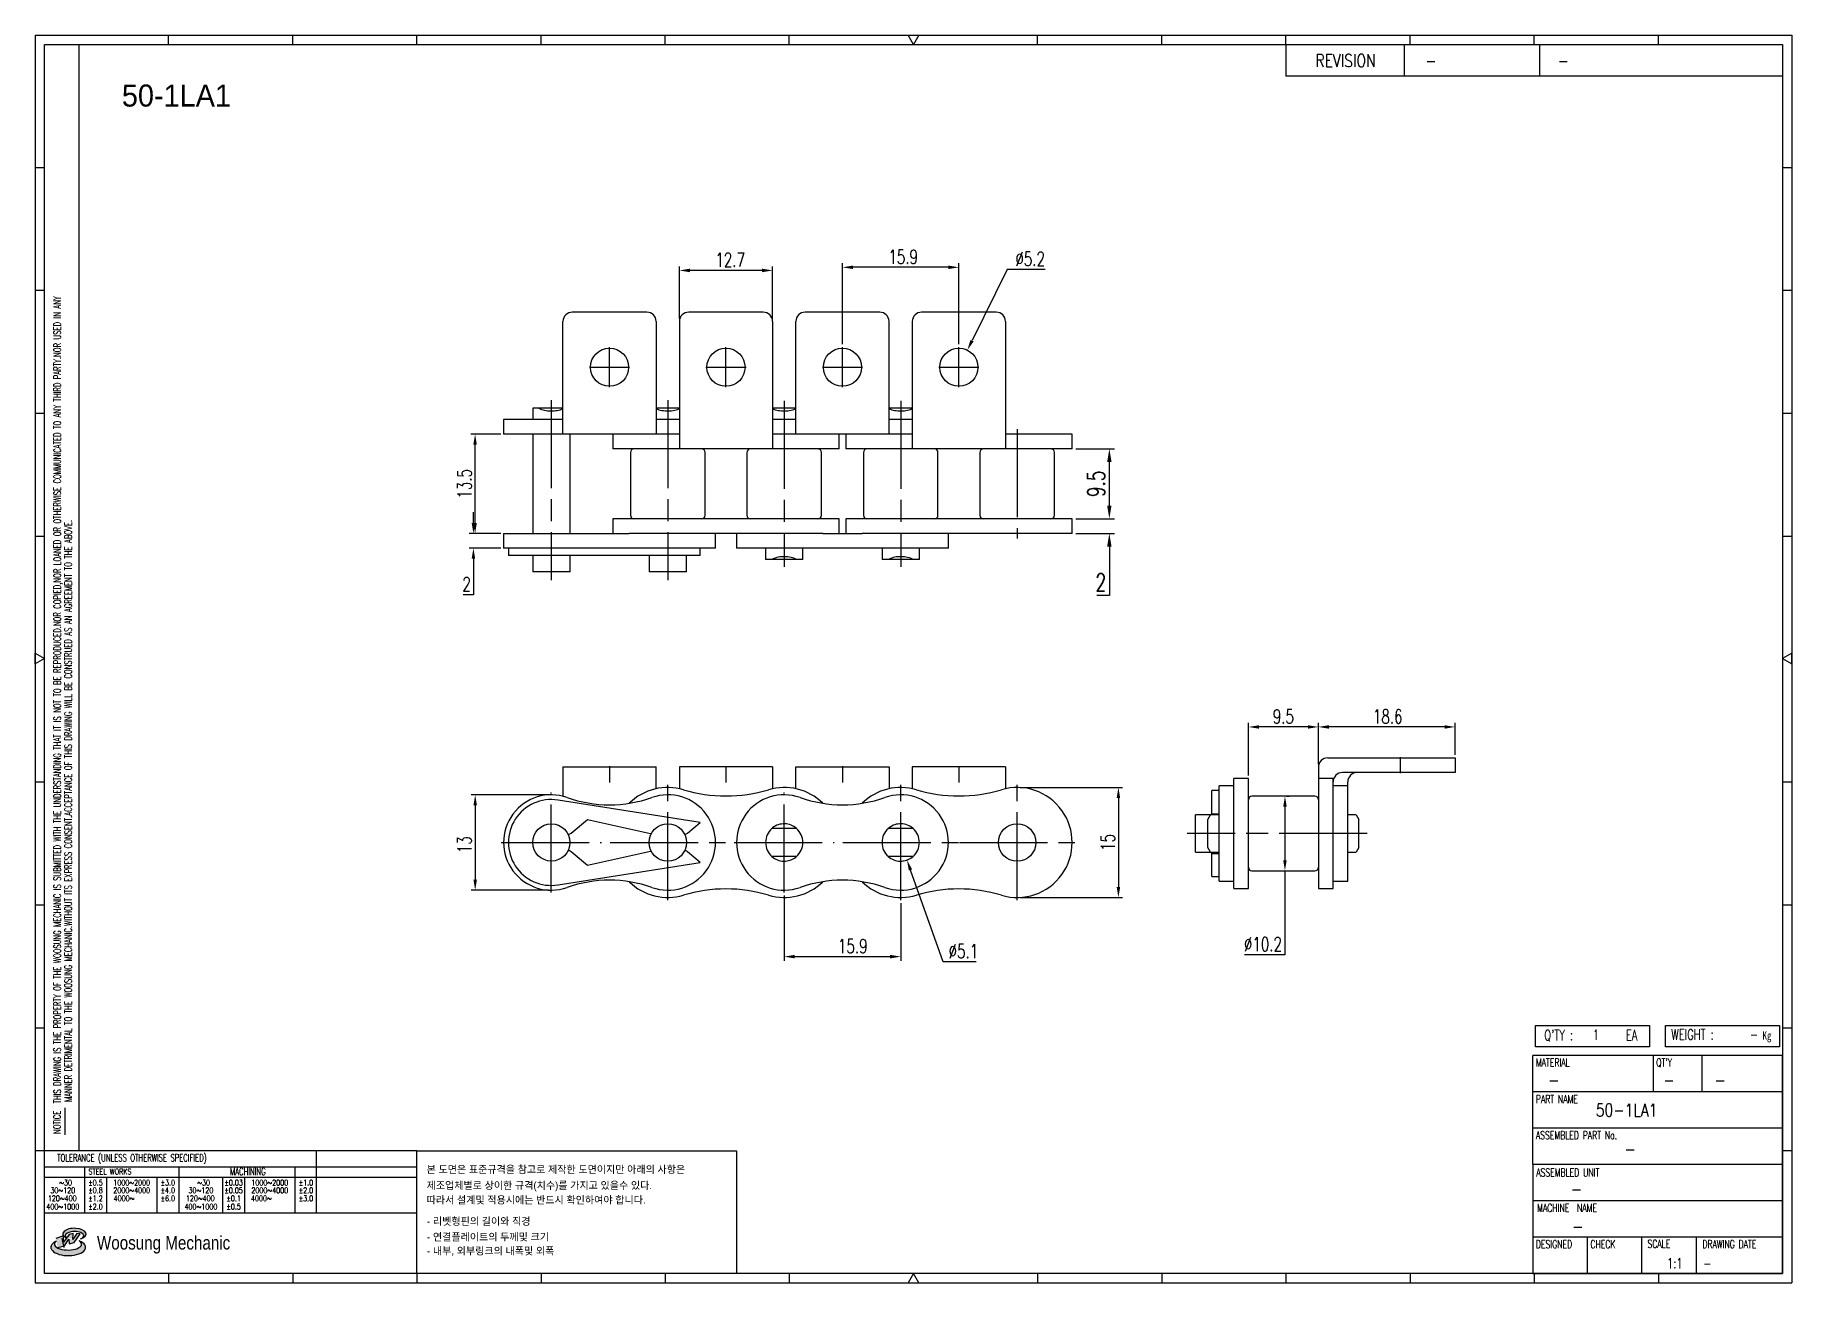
# Model space of a CAD drawing. Header units: millimetres. Extents: x 560 to 800, y 59 to 229.
import ezdxf
from ezdxf.enums import TextEntityAlignment as Align

# ---------------------------------------------------------------- set-up
doc = ezdxf.new("R2010")
doc.units = ezdxf.units.MM
doc.linetypes.add('AM_ISO08W050', pattern=[18, 12, -1.5, 3, -1.5])
doc.layers.get('Defpoints').update_dxf_attribs({"color": 80})
doc.layers.add('CL1', color=140, linetype='AM_ISO08W050', lineweight=25)
for name, color, linetype in [('S-DIM', 7, 'Continuous'), ('TITLE', 7, 'Continuous'), ('도면레이아웃', 7, 'Continuous')]:
    doc.layers.add(name, color=color, linetype=linetype)
doc.styles.add('HAN', font='ROMANS.shx', dxfattribs={"width": 0.7, "bigfont": 'whgtxt.shx'})
doc.styles.add('HKD_ST2', font='romans.shx', dxfattribs={"width": 0.7, "height": 4, "bigfont": '@extfont2.shx'})
doc.styles.add('HSG', font='SIMPLEX.shx', dxfattribs={"width": 0.7, "bigfont": 'HSG.shx'})
doc.styles.add('MtXpl_', font='Gulim.ttf')
doc.styles.add('SLDTEXTSTYLE4', font='arial.ttf', dxfattribs={"width": 0.8})
doc.dimstyles.new('AP0.8', dxfattribs={"dimscale": 0.8, "dimtxt": 2.4, "dimasz": 1.8, "dimexe": 0.7, "dimexo": 0.5, "dimgap": 0.6, "dimtad": 1, "dimtoh": 1, "dimdec": 1, "dimrnd": 0.01, "dimzin": 9, "dimdsep": 46, "dimtxsty": 'HSG', "dimcen": 0, "dimclrd": 251, "dimclre": 251, "dimclrt": 60, "dimazin": 2, "dimtp": 1, "dimtm": 1, "dimtfac": 0.5, "dimtdec": 1, "dimtofl": 0, "dimtmove": 0, "dimatfit": 3, "dimfxl": 0, "dimtvp": 1, "dimtolj": 2, "dimlwd": -1, "dimlwe": -1, "dimarcsym": 0})
doc.dimstyles.new('AP1', dxfattribs={"dimtxt": 2.4, "dimasz": 1.8, "dimexe": 0.7, "dimexo": 0.5, "dimgap": 0.6, "dimtad": 1, "dimtoh": 1, "dimdec": 1, "dimrnd": 0.01, "dimzin": 9, "dimdsep": 46, "dimtxsty": 'HSG', "dimcen": 0, "dimclrd": 251, "dimclre": 251, "dimclrt": 60, "dimazin": 2, "dimtp": 1, "dimtm": 1, "dimtfac": 0.5, "dimtdec": 1, "dimtofl": 0, "dimtmove": 0, "dimatfit": 3, "dimfxl": 0, "dimtvp": 1, "dimtolj": 2, "dimlwd": -1, "dimlwe": -1, "dimarcsym": 0})

# ---------------------------------------------------------------- blocks, each defined once
blk = doc.blocks.new('MAST')
at = {"layer": '도면레이아웃'}
h = blk.add_hatch(color=10, dxfattribs=at)
h.paths.add_polyline_path([(1.544, 35.177), (1.554, 34.966), (1.779, 35.034), (2.054, 35.422), (1.908, 35.446), (1.728, 35.167), (1.741, 35.439), (1.547, 35.405), (1.292, 35.041), (1.295, 35.33), (0.943, 35.208), (1.03, 34.8), (1.336, 34.885)])
edge = h.paths.add_edge_path()
edge.add_ellipse((1.795, 35.421), major_axis=(-0.53, 0), ratio=0.487785, start_angle=122.36065, end_angle=403.39574)
edge.add_line((1.411, 35.244), (1.419, 35.261))
edge.add_ellipse((1.798, 35.344), major_axis=(-0.423, 0), ratio=0.444396, start_angle=131.58977, end_angle=386.19408, ccw=False)
edge = h.paths.add_edge_path()
edge.add_ellipse((1.512, 34.815), major_axis=(-0.793, 0), ratio=0.480113, start_angle=314.67633, end_angle=590.85213)
edge.add_ellipse((1.501, 34.958), major_axis=(-0.62, 0), ratio=0.43311, start_angle=331.7024, end_angle=574.42495, ccw=False)
at = {"color": 140}
for p, q in [((0, 90.118), (80.15, 90.118)), ((0, 90.118), (0, 33.191)), ((80.15, 90.118), (80.15, 33.191)), ((57.068, 89.693), (57.068, 88.246)), ((62.47, 89.693), (62.47, 88.246)), ((68.635, 89.693), (68.635, 88.246)), ((79.725, 88.246), (57.068, 88.246)), ((68.449, 43.961), (68.449, 44.936)), ((68.449, 44.936), (73.654, 44.936)), ((73.654, 44.936), (73.654, 43.961)), ((74.39, 43.961), (74.39, 44.936)), ((74.39, 44.936), (79.595, 44.936)), ((79.595, 44.936), (79.595, 43.961)), ((68.336, 38.59), (68.336, 43.563)), ((79.725, 43.563), (68.336, 43.563)), ((73.654, 43.961), (68.449, 43.961)), ((73.827, 43.563), (73.827, 41.905)), ((79.595, 43.961), (74.39, 43.961)), ((76.037, 43.563), (76.037, 41.905)), ((79.725, 38.59), (79.725, 43.563)), ((79.725, 41.905), (68.336, 41.905)), ((79.725, 40.248), (68.336, 40.248)), ((68.336, 38.59), (68.336, 33.616)), ((79.725, 38.59), (68.336, 38.59)), ((79.725, 33.616), (79.725, 38.59)), ((79.725, 36.932), (68.336, 36.932)), ((79.725, 35.274), (68.336, 35.274)), ((70.822, 33.616), (70.822, 35.274)), ((73.309, 33.616), (73.309, 35.274)), ((75.796, 33.616), (75.796, 35.274)), ((0, 33.191), (80.15, 33.191)), ((68.336, 33.616), (79.725, 33.616))]:
    blk.add_line(p, q, dxfattribs=at)
for p, q in [((6.089, 89.693), (6.089, 90.118)), ((11.753, 89.693), (11.753, 90.118)), ((17.418, 89.693), (17.418, 90.118)), ((23.082, 89.693), (23.082, 90.118)), ((28.746, 89.693), (28.746, 90.118)), ((34.411, 89.693), (34.411, 90.118)), ((45.739, 89.693), (45.739, 90.118)), ((51.404, 89.693), (51.404, 90.118)), ((57.068, 89.693), (57.068, 90.118)), ((62.732, 89.693), (62.732, 90.118)), ((68.397, 89.693), (68.397, 90.118)), ((74.061, 89.693), (74.061, 90.118)), ((0, 84.085), (0.425, 84.085)), ((79.725, 84.085), (80.15, 84.085)), ((0, 78.478), (0.425, 78.478)), ((79.725, 78.478), (80.15, 78.478)), ((0, 72.87), (0.425, 72.87)), ((79.725, 72.87), (80.15, 72.87)), ((0, 67.262), (0.425, 67.262)), ((79.725, 67.262), (80.15, 67.262)), ((0, 56.047), (0.425, 56.047)), ((79.725, 56.047), (80.15, 56.047)), ((0, 50.439), (0.425, 50.439)), ((79.725, 50.439), (80.15, 50.439)), ((0, 44.832), (0.425, 44.832)), ((79.725, 44.832), (80.15, 44.832)), ((1.377, 39.947), (1.377, 41.174)), ((0, 39.224), (0.425, 39.224)), ((79.725, 39.224), (80.15, 39.224)), ((6.089, 33.616), (6.089, 33.191)), ((11.753, 33.616), (11.753, 33.191)), ((17.418, 33.616), (17.418, 33.191)), ((23.082, 33.616), (23.082, 33.191)), ((28.746, 33.616), (28.746, 33.191)), ((34.411, 33.616), (34.411, 33.191)), ((45.739, 33.616), (45.739, 33.191)), ((51.404, 33.616), (51.404, 33.191)), ((57.068, 33.616), (57.068, 33.191)), ((62.732, 33.616), (62.732, 33.191)), ((68.397, 33.616), (68.397, 33.191)), ((74.061, 33.616), (74.061, 33.191))]:
    blk.add_line(p, q)
at = {"color": 2}
for p, q in [((2.017, 39.224), (2.017, 89.693)), ((0.425, 39.224), (17.418, 39.224)), ((0.425, 38.487), (17.418, 38.487)), ((2.257, 38.487), (2.257, 36.382)), ((6.557, 38.5), (6.557, 36.382)), ((11.857, 38.487), (11.857, 36.382)), ((12.816, 39.224), (12.816, 36.382)), ((17.418, 33.616), (17.418, 39.224)), ((0.425, 38.012), (17.418, 38.012)), ((3.257, 38.012), (3.257, 36.382)), ((5.557, 38.012), (5.557, 36.382)), ((8.557, 38.012), (8.557, 36.382)), ((9.557, 38.026), (9.557, 36.382)), ((0.425, 36.382), (17.418, 36.382))]:
    blk.add_line(p, q, dxfattribs=at)
for points in [[(40.075, 89.693), (39.83, 90.118), (40.32, 90.118)], [(0.425, 61.679), (0, 61.433), (0, 61.924)], [(79.725, 61.679), (80.15, 61.433), (80.15, 61.924)], [(40.075, 33.616), (39.83, 33.191), (40.32, 33.191)]]:
    blk.add_lwpolyline(points, close=True)
at = {"color": 140}
blk.add_lwpolyline([(0.425, 89.693), (79.725, 89.693), (79.725, 33.616), (0.425, 33.616)], close=True, dxfattribs=at)
at = {"layer": '도면레이아웃'}
for p, q in [((1.295, 35.33), (0.943, 35.208)), ((1.547, 35.405), (1.292, 35.041)), ((1.292, 35.041), (1.295, 35.33)), ((1.741, 35.439), (1.547, 35.405)), ((1.908, 35.446), (1.728, 35.167)), ((1.728, 35.167), (1.741, 35.439)), ((1.779, 35.034), (2.054, 35.422)), ((2.054, 35.422), (1.908, 35.446)), ((1.03, 34.8), (1.336, 34.885)), ((1.224, 35.208), (1.311, 34.8)), ((1.224, 35.208), (1.224, 35.208)), ((1.336, 34.885), (1.544, 35.177)), ((1.419, 35.261), (1.411, 35.244)), ((1.544, 35.177), (1.554, 34.966)), ((1.554, 34.966), (1.779, 35.034))]:
    blk.add_line(p, q, dxfattribs=at)
for centre, major_axis, ratio, start_param, end_param in [((1.795, 35.421), (-0.53, 0), 0.487785, 2.135596, 7.040584), ((1.798, 35.344), (-0.423, 0), 0.444396, 2.296675, 6.740358), ((1.512, 34.815), (-0.793, 0), 0.480113, 5.492138, 10.312315), ((1.501, 34.958), (-0.62, 0), 0.43311, 5.789299, 10.025607)]:
    blk.add_ellipse(centre, major_axis=major_axis, ratio=ratio, start_param=start_param, end_param=end_param, dxfattribs=at)
for s, height, style, width, p in [('REVISION', 0.5806, 'HAN', 0.8, (58.415, 88.664)), ('-', 0.581, 'HAN', 0.8, (63.426, 88.664)), ('-', 0.581, 'HAN', 0.8, (69.468, 88.664)), ("Q'TY : ", 0.4746, 'HKD_ST2', 0.7, (68.857, 44.253)), ('1', 0.475, 'HKD_ST2', 0.7, (71.071, 44.275)), ('EA', 0.4746, 'HKD_ST2', 0.7, (72.578, 44.253)), ('WEIGHT : ', 0.4746, 'HKD_ST2', 0.7, (74.65, 44.286)), ('-', 0.581, 'HAN', 0.8, (69.029, 42.157)), ('-', 0.581, 'HAN', 0.8, (74.289, 42.157)), ('-', 0.581, 'HAN', 0.8, (76.623, 42.157)), ('-', 0.581, 'HAN', 0.8, (72.515, 39.013)), ('-', 0.581, 'HAN', 0.8, (70.067, 37.189)), ('-', 0.581, 'HAN', 0.8, (70.126, 35.48)), ('1:1', 0.4746, 'HKD_ST2', 0.7, (74.458, 33.848)), ('-', 0.475, 'HKD_ST2', 0.7, (76.112, 33.837))]:
    blk.add_text(s, height=height, dxfattribs=dict(style=style, width=width)).set_placement(p)
at = {"color": 6, "style": 'HKD_ST2', "width": 0.7}
for s, p in [(' THIS DRAWING IS THE PROPERTY OF THE WOOSUNG MECHANIC IS SUBMITTED WITH THE UNDERSTANDING THAT IT IS NOT TO BE REPRODUCED.NOR COPIED,NOR LOANED OR OTHERWISE COMMUNICATED TO ANY THIRD PARTY.NOR USED IN ANY', (1.173, 41.217)), ('MANNER DETRIMENTAL TO THE WOOSUNG MECHANIC.WITHOUT ITS EXPRESS CONSENT.ACCEPTANCE OF THIS DRAWING WILL BE CONSTRUED AS AN AGREEMENT TO THE ABOVE.', (1.672, 41.447))]:
    blk.add_text(s, height=0.326266, rotation=90, dxfattribs=at).set_placement(p)
at = {"style": 'HKD_ST2', "width": 0.7}
blk.add_text('-', height=0.475, dxfattribs=at).set_placement((78.613, 44.286), align=Align.RIGHT)
at = {"color": 254, "style": 'HKD_ST2', "width": 0.7}
for s, height, p in [('MATERIAL', 0.3651, (68.474, 43.425)), ("QT'Y", 0.3651, (73.965, 43.425)), ('PART NAME', 0.3651, (68.474, 41.756)), ('ASSEMBLED PART No.', 0.36511, (68.474, 40.109)), ('ASSEMBLED UNIT', 0.36511, (68.49, 38.408)), ('MACHINE  NAME', 0.36511, (68.532, 36.794)), ('DESIGNED', 0.3651, (68.474, 35.136)), ('CHECK', 0.3651, (70.961, 35.136)), ('SCALE', 0.3651, (73.566, 35.153)), ('DRAWING DATE', 0.36511, (76.071, 35.141))]:
    blk.add_text(s, height=height, dxfattribs=at).set_placement(p, align=Align.TOP_LEFT)
at = {"style": 'HKD_ST2', "width": 0.7}
blk.add_text('NOTICE', height=0.3263, rotation=90, dxfattribs=at).set_placement((1.163, 39.988))
blk.add_text('TOLERANCE (UNLESS OTHERWISE SPECIFIED)', height=0.32627, dxfattribs=at).set_placement((4.417, 38.896), align=Align.MIDDLE_CENTER)
at = {"color": 4, "style": 'HKD_ST2', "width": 0.7}
for s, height, p in [('%%12630', 0.261, (1.389, 37.762)), ('1000%%1262000', 0.26101, (4.407, 37.762)), ('%%12630', 0.261, (7.689, 37.762)), ('1000%%1262000', 0.26101, (10.707, 37.762)), ('120%%126400', 0.26101, (1.237, 37.045)), ('30%%126120', 0.261, (1.263, 37.411)), ('4000%%126', 0.261, (4.061, 37.045)), ('2000%%1264000', 0.26101, (4.407, 37.411)), ('120%%126400', 0.26101, (7.537, 37.045)), ('30%%126120', 0.261, (7.563, 37.411)), ('4000%%126', 0.261, (10.321, 37.045)), ('2000%%1264000', 0.26101, (10.707, 37.411)), ('400%%1261000', 0.26101, (1.263, 36.67)), ('400%%1261000', 0.26101, (7.563, 36.67))]:
    blk.add_text(s, height=height, dxfattribs=at).set_placement(p, align=Align.MIDDLE_CENTER)
for s, height, p in [('%%P0.5', 0.261, (2.757, 37.762)), ('STEEL WORKS', 0.26101, (3.416, 38.268)), ('%%P3.0', 0.261, (6.057, 37.762)), ('%%P0.03', 0.261, (9.057, 37.762)), ('MACHINING', 0.3263, (9.707, 38.27)), ('%%P1.0', 0.261, (12.357, 37.762)), ('%%P0.8', 0.261, (2.757, 37.411)), ('%%P1.2', 0.261, (2.757, 37.045)), ('%%P4.0', 0.261, (6.057, 37.411)), ('%%P6.0', 0.261, (6.057, 37.045)), ('%%P0.05', 0.261, (9.057, 37.411)), ('%%P0.1', 0.261, (9.057, 37.045)), ('%%P2.0', 0.261, (12.357, 37.411)), ('%%P3.0', 0.261, (12.357, 37.045)), ('%%P2.0', 0.261, (2.757, 36.67)), ('%%P0.5', 0.261, (9.057, 36.67))]:
    blk.add_text(s, height=height, dxfattribs=at).set_placement(p, align=Align.MIDDLE)
at = {"color": 1, "style": 'SLDTEXTSTYLE4', "width": 0.8}
blk.add_text('Woosung Mechanic', height=0.61957, dxfattribs=at).set_placement((2.822, 34.711))
at = {"layer": 'TITLE', "width": 0.8}
blk.add_text('Kg', height=0.3789, dxfattribs=at).set_placement((78.807, 44.286))
blk = doc.blocks.new('*D2')
at = {"layer": 'Defpoints', "color": 0, "transparency": 16777216}
for p in [(701.66, 162.92), (706.73, 162.92), (701.66, 160.92)]:
    blk.add_point(p, dxfattribs=at)
at = {"layer": 'S-DIM', "color": 251, "linetype": 'ByBlock', "transparency": 16777216}
for p, q in [((706.73, 164.72), (706.73, 166.52)), ((702.16, 162.92), (707.43, 162.92)), ((702.16, 160.92), (707.43, 160.92)), ((706.73, 159.12), (706.73, 152.46)), ((706.73, 152.46), (705.01, 152.46))]:
    blk.add_line(p, q, dxfattribs=at)
at = {"layer": 'S-DIM', "color": 251, "transparency": 16777216}
for points in [[(706.43, 164.72), (707.03, 164.72), (706.73, 162.92)], [(706.43, 159.12), (707.03, 159.12), (706.73, 160.92)]]:
    blk.add_solid(points, dxfattribs=at)
at = {"layer": 'S-DIM', "color": 60, "transparency": 16777216, "insert": (705.57, 154.26), "char_height": 2.4, "attachment_point": 5, "style": 'HSG'}
blk.add_mtext('\\A2;2', dxfattribs=at)
blk = doc.blocks.new('*D3')
at = {"layer": 'Defpoints', "color": 0, "transparency": 16777216}
for p in [(701.66, 172.45), (706.73, 172.45), (701.66, 162.92)]:
    blk.add_point(p, dxfattribs=at)
at = {"layer": 'S-DIM', "color": 251, "linetype": 'ByBlock', "transparency": 16777216}
for p, q in [((702.16, 172.45), (707.43, 172.45)), ((706.73, 164.72), (706.73, 170.65)), ((702.16, 162.92), (707.43, 162.92))]:
    blk.add_line(p, q, dxfattribs=at)
at = {"layer": 'S-DIM', "color": 251, "transparency": 16777216}
for points in [[(706.43, 170.65), (707.03, 170.65), (706.73, 172.45)], [(706.43, 164.72), (707.03, 164.72), (706.73, 162.92)]]:
    blk.add_solid(points, dxfattribs=at)
at = {"layer": 'S-DIM', "color": 60, "transparency": 16777216, "insert": (704.93, 167.68), "char_height": 2.4, "attachment_point": 5, "rotation": 90, "style": 'HSG'}
blk.add_mtext('\\A2;9.5', dxfattribs=at)
blk = doc.blocks.new('*D4')
at = {"layer": 'Defpoints', "color": 0, "transparency": 16777216}
for p in [(670.35, 197.2), (670.35, 186.31), (686.22, 186.31)]:
    blk.add_point(p, dxfattribs=at)
at = {"layer": 'S-DIM', "color": 251, "linetype": 'ByBlock', "transparency": 16777216}
for p, q in [((670.35, 186.71), (670.35, 197.76)), ((684.78, 197.2), (671.79, 197.2)), ((686.22, 186.71), (686.22, 197.76))]:
    blk.add_line(p, q, dxfattribs=at)
at = {"layer": 'S-DIM', "color": 251, "transparency": 16777216}
for points in [[(671.79, 197.44), (671.79, 196.96), (670.35, 197.2)], [(684.78, 197.44), (684.78, 196.96), (686.22, 197.2)]]:
    blk.add_solid(points, dxfattribs=at)
at = {"layer": 'S-DIM', "color": 60, "transparency": 16777216, "insert": (678.63, 198.64), "char_height": 1.92, "attachment_point": 5, "style": 'HSG'}
blk.add_mtext('\\A2;15.9', dxfattribs=at)
blk = doc.blocks.new('*D5')
at = {"layer": 'Defpoints', "color": 0, "transparency": 16777216}
for p in [(648.12, 196.77), (648.12, 189.81), (660.82, 189.81)]:
    blk.add_point(p, dxfattribs=at)
at = {"layer": 'S-DIM', "color": 251, "linetype": 'ByBlock', "transparency": 16777216}
for p, q in [((648.12, 190.21), (648.12, 197.33)), ((659.38, 196.77), (649.56, 196.77)), ((660.82, 190.21), (660.82, 197.33))]:
    blk.add_line(p, q, dxfattribs=at)
at = {"layer": 'S-DIM', "color": 251, "transparency": 16777216}
for points in [[(649.56, 197.01), (649.56, 196.53), (648.12, 196.77)], [(659.38, 197.01), (659.38, 196.53), (660.82, 196.77)]]:
    blk.add_solid(points, dxfattribs=at)
at = {"layer": 'S-DIM', "color": 60, "transparency": 16777216, "insert": (655.04, 198.21), "char_height": 1.92, "attachment_point": 5, "style": 'HSG'}
blk.add_mtext('\\A2;12.7', dxfattribs=at)
blk = doc.blocks.new('*D6')
at = {"layer": 'Defpoints', "color": 0, "transparency": 16777216}
for p in [(620.04, 160.92), (624.16, 160.92), (624.16, 158.92)]:
    blk.add_point(p, dxfattribs=at)
at = {"layer": 'S-DIM', "color": 251, "linetype": 'ByBlock', "transparency": 16777216}
for p, q in [((620.04, 162.36), (620.04, 163.8)), ((623.76, 160.92), (619.48, 160.92)), ((623.76, 158.92), (619.48, 158.92)), ((620.04, 157.48), (620.04, 152.56)), ((620.04, 152.56), (618.66, 152.56))]:
    blk.add_line(p, q, dxfattribs=at)
at = {"layer": 'S-DIM', "color": 251, "transparency": 16777216}
for points in [[(619.8, 162.36), (620.28, 162.36), (620.04, 160.92)], [(619.8, 157.48), (620.28, 157.48), (620.04, 158.92)]]:
    blk.add_solid(points, dxfattribs=at)
at = {"layer": 'S-DIM', "color": 60, "transparency": 16777216, "insert": (619.11, 154), "char_height": 1.92, "attachment_point": 5, "style": 'HSG'}
blk.add_mtext('\\A2;2', dxfattribs=at)
blk = doc.blocks.new('*D7')
at = {"layer": 'Defpoints', "color": 0, "transparency": 16777216}
for p in [(620.27, 174.45), (624.16, 174.45), (624.16, 160.92)]:
    blk.add_point(p, dxfattribs=at)
at = {"layer": 'S-DIM', "color": 251, "linetype": 'ByBlock', "transparency": 16777216}
for p, q in [((623.76, 174.45), (619.71, 174.45)), ((620.27, 162.36), (620.27, 173.01)), ((623.76, 160.92), (619.71, 160.92))]:
    blk.add_line(p, q, dxfattribs=at)
at = {"layer": 'S-DIM', "color": 251, "transparency": 16777216}
for points in [[(620.03, 173.01), (620.51, 173.01), (620.27, 174.45)], [(620.03, 162.36), (620.51, 162.36), (620.27, 160.92)]]:
    blk.add_solid(points, dxfattribs=at)
at = {"layer": 'S-DIM', "color": 60, "transparency": 16777216, "insert": (618.83, 167.68), "char_height": 1.92, "attachment_point": 5, "rotation": 90, "style": 'HSG'}
blk.add_mtext('\\A2;13.5', dxfattribs=at)
blk = doc.blocks.new('*D8')
at = {"layer": 'Defpoints', "color": 0, "transparency": 16777216}
for p in [(630.66, 125.29), (620.28, 112.29), (630.66, 112.29)]:
    blk.add_point(p, dxfattribs=at)
at = {"layer": 'S-DIM', "color": 251, "linetype": 'ByBlock', "transparency": 16777216}
for p, q in [((630.26, 125.29), (619.72, 125.29)), ((620.28, 123.85), (620.28, 113.73)), ((630.26, 112.29), (619.72, 112.29))]:
    blk.add_line(p, q, dxfattribs=at)
at = {"layer": 'S-DIM', "color": 251, "transparency": 16777216}
for points in [[(620.04, 123.85), (620.52, 123.85), (620.28, 125.29)], [(620.04, 113.73), (620.52, 113.73), (620.28, 112.29)]]:
    blk.add_solid(points, dxfattribs=at)
at = {"layer": 'S-DIM', "color": 60, "transparency": 16777216, "insert": (618.84, 118.49), "char_height": 1.92, "attachment_point": 5, "rotation": 90, "style": 'HSG'}
blk.add_mtext('\\A2;13', dxfattribs=at)
blk = doc.blocks.new('*D9')
at = {"layer": 'Defpoints', "color": 0, "transparency": 16777216}
for p in [(694.16, 126.29), (694.16, 111.29), (707.97, 111.29)]:
    blk.add_point(p, dxfattribs=at)
at = {"layer": 'S-DIM', "color": 251, "linetype": 'ByBlock', "transparency": 16777216}
for p, q in [((694.56, 126.29), (708.53, 126.29)), ((707.97, 124.85), (707.97, 112.73)), ((694.56, 111.29), (708.53, 111.29))]:
    blk.add_line(p, q, dxfattribs=at)
at = {"layer": 'S-DIM', "color": 251, "transparency": 16777216}
for points in [[(707.73, 124.85), (708.21, 124.85), (707.97, 126.29)], [(707.73, 112.73), (708.21, 112.73), (707.97, 111.29)]]:
    blk.add_solid(points, dxfattribs=at)
at = {"layer": 'S-DIM', "color": 60, "transparency": 16777216, "insert": (706.53, 118.8), "char_height": 1.92, "attachment_point": 5, "rotation": 90, "style": 'HSG'}
blk.add_mtext('\\A2;15', dxfattribs=at)
blk = doc.blocks.new('*D10')
at = {"layer": 'Defpoints', "color": 0, "transparency": 16777216}
for p in [(662.41, 111.97), (678.29, 110.92), (678.29, 103.23)]:
    blk.add_point(p, dxfattribs=at)
at = {"layer": 'S-DIM', "color": 251, "linetype": 'ByBlock', "transparency": 16777216}
for p, q in [((662.41, 111.57), (662.41, 102.67)), ((678.29, 110.52), (678.29, 102.67)), ((663.85, 103.23), (676.85, 103.23))]:
    blk.add_line(p, q, dxfattribs=at)
at = {"layer": 'S-DIM', "color": 251, "transparency": 16777216}
for points in [[(663.85, 103.47), (663.85, 102.99), (662.41, 103.23)], [(676.85, 103.47), (676.85, 102.99), (678.29, 103.23)]]:
    blk.add_solid(points, dxfattribs=at)
at = {"layer": 'S-DIM', "color": 60, "transparency": 16777216, "insert": (671.75, 104.67), "char_height": 1.92, "attachment_point": 5, "style": 'HSG'}
blk.add_mtext('\\A2;15.9', dxfattribs=at)
blk = doc.blocks.new('*D11')
at = {"layer": 'Defpoints', "color": 0, "transparency": 16777216}
for p in [(677.43, 121.19), (679.14, 116.4)]:
    blk.add_point(p, dxfattribs=at)
at = {"layer": 'S-DIM', "color": 251, "linetype": 'ByBlock', "transparency": 16777216}
for p, q in [((684.07, 102.54), (679.62, 115.04)), ((688.56, 102.54), (684.07, 102.54))]:
    blk.add_line(p, q, dxfattribs=at)
blk.add_arc((678.29, 118.79), 2.54, 276.995, 302.4044, dxfattribs=at)
at = {"layer": 'S-DIM', "color": 251, "transparency": 16777216}
blk.add_solid([(679.85, 115.12), (679.4, 114.96), (679.14, 116.4)], dxfattribs=at)
at = {"layer": 'S-DIM', "color": 60, "transparency": 16777216, "insert": (686.83, 103.98), "char_height": 1.92, "attachment_point": 5, "style": 'HSG'}
blk.add_mtext('\\A2;∅5.1', dxfattribs=at)
blk = doc.blocks.new('*D12')
at = {"layer": 'Defpoints', "color": 0, "transparency": 16777216}
for p in [(735.23, 134.54), (753.86, 130.32), (735.23, 129.05)]:
    blk.add_point(p, dxfattribs=at)
at = {"layer": 'S-DIM', "color": 251, "linetype": 'ByBlock', "transparency": 16777216}
for p, q in [((735.23, 129.45), (735.23, 135.1)), ((752.42, 134.54), (736.67, 134.54)), ((753.86, 130.72), (753.86, 135.1))]:
    blk.add_line(p, q, dxfattribs=at)
at = {"layer": 'S-DIM', "color": 251, "transparency": 16777216}
for points in [[(736.67, 134.78), (736.67, 134.3), (735.23, 134.54)], [(752.42, 134.78), (752.42, 134.3), (753.86, 134.54)]]:
    blk.add_solid(points, dxfattribs=at)
at = {"layer": 'S-DIM', "color": 60, "transparency": 16777216, "insert": (744.68, 135.98), "char_height": 1.92, "attachment_point": 5, "style": 'HSG'}
blk.add_mtext('\\A2;18.6', dxfattribs=at)
blk = doc.blocks.new('*D13')
at = {"layer": 'Defpoints', "color": 0, "transparency": 16777216}
for p in [(725.7, 134.54), (725.7, 127.52), (735.23, 129.05)]:
    blk.add_point(p, dxfattribs=at)
at = {"layer": 'S-DIM', "color": 251, "linetype": 'ByBlock', "transparency": 16777216}
for p, q in [((725.7, 127.92), (725.7, 135.1)), ((733.79, 134.54), (727.14, 134.54)), ((735.23, 129.45), (735.23, 135.1))]:
    blk.add_line(p, q, dxfattribs=at)
at = {"layer": 'S-DIM', "color": 251, "transparency": 16777216}
for points in [[(727.14, 134.78), (727.14, 134.3), (725.7, 134.54)], [(733.79, 134.78), (733.79, 134.3), (735.23, 134.54)]]:
    blk.add_solid(points, dxfattribs=at)
at = {"layer": 'S-DIM', "color": 60, "transparency": 16777216, "insert": (730.46, 135.98), "char_height": 1.92, "attachment_point": 5, "style": 'HSG'}
blk.add_mtext('\\A2;9.5', dxfattribs=at)
blk = doc.blocks.new('*D14')
at = {"layer": 'Defpoints', "color": 0, "transparency": 16777216}
for p in [(730.46, 125.1), (730.46, 114.94), (730.67, 114.94)]:
    blk.add_point(p, dxfattribs=at)
at = {"layer": 'S-DIM', "color": 251, "linetype": 'ByBlock', "transparency": 16777216}
for p, q in [((730.86, 125.1), (731.23, 125.1)), ((730.67, 123.66), (730.67, 116.38)), ((730.67, 114.94), (730.67, 103.48)), ((730.86, 114.94), (731.23, 114.94)), ((730.67, 103.48), (725.14, 103.48))]:
    blk.add_line(p, q, dxfattribs=at)
at = {"layer": 'S-DIM', "color": 251, "transparency": 16777216}
for points in [[(730.43, 123.66), (730.91, 123.66), (730.67, 125.1)], [(730.43, 116.38), (730.91, 116.38), (730.67, 114.94)]]:
    blk.add_solid(points, dxfattribs=at)
at = {"layer": 'S-DIM', "color": 60, "transparency": 16777216, "insert": (727.67, 104.92), "char_height": 1.92, "attachment_point": 5, "style": 'HSG'}
blk.add_mtext('\\A2;%%c10.2', dxfattribs=at)
blk = doc.blocks.new('*D15')
at = {"layer": 'Defpoints', "color": 0, "transparency": 16777216}
for p in [(687.38, 185.91), (685.07, 181.25)]:
    blk.add_point(p, dxfattribs=at)
at = {"layer": 'S-DIM', "color": 251, "linetype": 'ByBlock', "transparency": 16777216}
for p, q in [((692.82, 196.9), (688.02, 187.2)), ((697.96, 196.9), (692.82, 196.9))]:
    blk.add_line(p, q, dxfattribs=at)
at = {"layer": 'S-DIM', "color": 251, "transparency": 16777216}
blk.add_solid([(687.8, 187.31), (688.23, 187.1), (687.38, 185.91)], dxfattribs=at)
at = {"layer": 'S-DIM', "color": 60, "transparency": 16777216, "insert": (695.94, 198.34), "char_height": 1.92, "attachment_point": 5, "style": 'HSG'}
blk.add_mtext('\\A2;∅5.2', dxfattribs=at)

msp = doc.modelspace()

# ---------------------------------------------------------------- linework, layer by layer
for p, q in [((632.25, 174.45), (632.25, 189.81)), ((643.68, 191.08), (633.52, 191.08)), ((644.95, 189.81), (644.95, 174.45)), ((648.12, 189.81), (648.12, 172.45)), ((659.55, 191.08), (649.39, 191.08)), ((660.82, 189.81), (660.82, 172.45)), ((664, 174.45), (664, 189.81)), ((675.43, 191.08), (665.27, 191.08)), ((676.7, 174.45), (676.7, 189.81)), ((679.87, 189.81), (679.87, 172.45)), ((691.3, 191.08), (681.14, 191.08)), ((692.57, 189.81), (692.57, 172.45)), ((632.25, 177.98), (628.12, 177.98)), ((628.12, 177.98), (628.12, 176.45)), ((628.98, 177.98), (629.15, 177.9)), ((629.15, 177.9), (629.33, 177.83)), ((629.33, 177.83), (629.53, 177.77)), ((629.53, 177.77), (629.73, 177.72)), ((629.73, 177.72), (629.94, 177.67)), ((629.94, 177.67), (630.16, 177.64)), ((630.16, 177.64), (630.38, 177.62)), ((630.38, 177.62), (630.6, 177.62)), ((630.6, 177.62), (630.82, 177.62)), ((630.82, 177.62), (631.04, 177.63)), ((631.04, 177.63), (631.26, 177.66)), ((631.26, 177.66), (631.47, 177.69)), ((631.47, 177.69), (631.68, 177.74)), ((631.68, 177.74), (631.88, 177.79)), ((631.88, 177.79), (632.07, 177.86)), ((632.07, 177.86), (632.25, 177.94)), ((632.25, 177.94), (632.25, 177.94)), ((648.12, 177.98), (644.95, 177.98)), ((644.95, 177.94), (645.13, 177.86)), ((645.13, 177.86), (645.32, 177.79)), ((645.32, 177.79), (645.52, 177.74)), ((645.52, 177.74), (645.72, 177.69)), ((645.72, 177.69), (645.94, 177.66)), ((645.94, 177.66), (646.16, 177.63)), ((646.16, 177.63), (646.38, 177.62)), ((646.38, 177.62), (646.6, 177.62)), ((646.6, 177.62), (646.82, 177.62)), ((646.82, 177.62), (647.04, 177.64)), ((647.04, 177.64), (647.25, 177.67)), ((647.25, 177.67), (647.46, 177.72)), ((647.46, 177.72), (647.67, 177.77)), ((647.67, 177.77), (647.86, 177.83)), ((647.86, 177.83), (648.05, 177.9)), ((648.05, 177.9), (648.12, 177.94)), ((664, 177.98), (660.82, 177.98)), ((660.82, 177.94), (661, 177.86)), ((661, 177.86), (661.19, 177.79)), ((661.19, 177.79), (661.39, 177.74)), ((661.39, 177.74), (661.6, 177.69)), ((661.6, 177.69), (661.81, 177.66)), ((661.81, 177.66), (662.03, 177.63)), ((662.03, 177.63), (662.25, 177.62)), ((662.25, 177.62), (662.47, 177.62)), ((662.47, 177.62), (662.7, 177.62)), ((662.7, 177.62), (662.91, 177.64)), ((662.91, 177.64), (663.13, 177.67)), ((663.13, 177.67), (663.34, 177.72)), ((663.34, 177.72), (663.54, 177.77)), ((663.54, 177.77), (663.74, 177.83)), ((663.74, 177.83), (663.92, 177.9)), ((663.92, 177.9), (664, 177.94)), ((679.87, 177.98), (676.7, 177.98)), ((676.7, 177.94), (676.88, 177.86)), ((676.88, 177.86), (677.07, 177.79)), ((677.07, 177.79), (677.27, 177.74)), ((677.27, 177.74), (677.47, 177.69)), ((677.47, 177.69), (677.69, 177.66)), ((677.69, 177.66), (677.91, 177.63)), ((677.91, 177.63), (678.13, 177.62)), ((678.13, 177.62), (678.35, 177.62)), ((678.35, 177.62), (678.57, 177.62)), ((678.57, 177.62), (678.79, 177.64)), ((678.79, 177.64), (679, 177.67)), ((679, 177.67), (679.21, 177.72)), ((679.21, 177.72), (679.42, 177.77)), ((679.42, 177.77), (679.61, 177.83)), ((679.61, 177.83), (679.8, 177.9)), ((679.8, 177.9), (679.87, 177.94)), ((632.25, 176.45), (624.16, 176.45)), ((624.16, 176.45), (624.16, 174.45)), ((648.12, 176.45), (644.95, 176.45)), ((664, 176.45), (660.82, 176.45)), ((679.87, 176.45), (676.7, 176.45)), ((644.95, 174.45), (624.16, 174.45)), ((628.12, 174.45), (628.12, 160.92)), ((633.21, 160.92), (633.21, 174.45)), ((639.04, 174.45), (639.04, 172.45)), ((669.91, 172.45), (639.04, 172.45)), ((648.12, 174.45), (644.95, 174.45)), ((664, 174.45), (660.82, 174.45)), ((676.7, 174.45), (664, 174.45)), ((669.91, 172.45), (669.91, 174.45)), ((670.79, 174.45), (670.79, 172.45)), ((701.66, 172.45), (670.79, 172.45)), ((679.87, 174.45), (676.7, 174.45)), ((701.66, 174.45), (692.57, 174.45)), ((701.66, 172.45), (701.66, 174.45)), ((641.46, 171.97), (641.46, 163.39)), ((651.62, 163.39), (651.62, 171.97)), ((657.33, 171.97), (657.33, 163.39)), ((667.49, 163.39), (667.49, 171.97)), ((673.21, 171.97), (673.21, 163.39)), ((683.37, 163.39), (683.37, 171.97)), ((689.08, 171.97), (689.08, 163.39)), ((699.24, 163.39), (699.24, 171.97)), ((639.04, 162.92), (639.04, 160.92)), ((669.91, 162.92), (639.04, 162.92)), ((669.91, 160.92), (669.91, 162.92)), ((670.79, 162.92), (670.79, 160.92)), ((701.66, 162.92), (670.79, 162.92)), ((701.66, 160.92), (701.66, 162.92)), ((624.16, 160.92), (641.28, 160.92)), ((624.16, 160.92), (624.16, 158.92)), ((667.66, 160.92), (641.28, 160.92)), ((653.04, 158.92), (653.04, 160.92)), ((655.91, 160.92), (655.91, 158.92)), ((667.66, 160.92), (673.03, 160.92)), ((701.66, 160.92), (673.03, 160.92)), ((684.79, 158.92), (684.79, 160.92)), ((653.04, 158.92), (624.16, 158.92)), ((624.81, 158.92), (624.81, 157.92)), ((650.96, 157.92), (650.96, 158.92)), ((684.79, 158.92), (655.91, 158.92)), ((659.87, 158.92), (659.87, 157.38)), ((664.96, 157.38), (664.96, 158.92)), ((675.74, 158.92), (675.74, 157.38)), ((680.83, 157.38), (680.83, 158.92)), ((650.96, 157.92), (624.81, 157.92)), ((628.12, 157.92), (628.12, 155.68)), ((633.21, 155.68), (628.12, 155.68)), ((633.21, 155.68), (633.21, 157.92)), ((643.99, 157.92), (643.99, 155.68)), ((649.08, 155.68), (643.99, 155.68)), ((649.08, 155.68), (649.08, 157.92)), ((664.96, 157.38), (659.87, 157.38)), ((660.82, 157.43), (660.73, 157.38)), ((661, 157.5), (660.82, 157.43)), ((661.19, 157.57), (661, 157.5)), ((661.39, 157.63), (661.19, 157.57)), ((661.6, 157.67), (661.39, 157.63)), ((661.81, 157.71), (661.6, 157.67)), ((662.03, 157.73), (661.81, 157.71)), ((662.25, 157.75), (662.03, 157.73)), ((662.47, 157.75), (662.25, 157.75)), ((662.7, 157.74), (662.47, 157.75)), ((662.91, 157.72), (662.7, 157.74)), ((663.13, 157.69), (662.91, 157.72)), ((663.34, 157.65), (663.13, 157.69)), ((663.54, 157.6), (663.34, 157.65)), ((663.74, 157.53), (663.54, 157.6)), ((663.92, 157.46), (663.74, 157.53)), ((664.09, 157.38), (663.92, 157.46)), ((680.83, 157.38), (675.74, 157.38)), ((676.7, 157.43), (676.6, 157.38)), ((676.88, 157.5), (676.7, 157.43)), ((677.07, 157.57), (676.88, 157.5)), ((677.27, 157.63), (677.07, 157.57)), ((677.47, 157.67), (677.27, 157.63)), ((677.69, 157.71), (677.47, 157.67)), ((677.91, 157.73), (677.69, 157.71)), ((678.13, 157.75), (677.91, 157.73)), ((678.35, 157.75), (678.13, 157.75)), ((678.57, 157.74), (678.35, 157.75)), ((678.79, 157.72), (678.57, 157.74)), ((679, 157.69), (678.79, 157.72)), ((679.21, 157.65), (679, 157.69)), ((679.42, 157.6), (679.21, 157.65)), ((679.61, 157.53), (679.42, 157.6)), ((679.8, 157.46), (679.61, 157.53)), ((679.97, 157.38), (679.8, 157.46)), ((736.5, 130.32), (753.86, 130.32)), ((753.86, 130.32), (753.86, 128.32)), ((632.25, 129.09), (632.25, 125.1)), ((632.25, 129.09), (644.95, 129.09)), ((644.95, 126.12), (644.95, 129.09)), ((648.12, 129.09), (648.12, 126.12)), ((660.82, 129.09), (648.12, 129.09)), ((660.82, 129.09), (660.82, 126.12)), ((664, 129.09), (676.7, 129.09)), ((664, 126.12), (664, 129.09)), ((676.7, 129.09), (676.7, 126.12)), ((679.87, 129.09), (679.87, 126.12)), ((692.57, 129.09), (679.87, 129.09)), ((692.57, 129.09), (692.57, 126.12)), ((725.7, 127.52), (723.7, 127.52)), ((723.7, 112.52), (723.7, 127.52)), ((725.7, 112.52), (725.7, 127.52)), ((735.23, 129.05), (735.23, 112.52)), ((737.23, 127.52), (735.23, 127.52)), ((737.23, 112.52), (737.23, 127.52)), ((753.86, 128.32), (738.5, 128.32)), ((739.23, 113.52), (739.23, 127.05)), ((650.96, 121.5), (631.58, 124.57)), ((721.7, 125.87), (720.7, 125.87)), ((720.7, 122.56), (720.7, 125.87)), ((723.7, 126.52), (721.7, 126.52)), ((721.7, 113.52), (721.7, 126.52)), ((734.75, 125.1), (726.17, 125.1)), ((739.23, 126.52), (737.23, 126.52)), ((718.46, 117.47), (718.46, 122.56)), ((720.53, 122.56), (718.46, 122.56)), ((720.16, 121.92), (720.53, 122.56)), ((721.7, 122.56), (720.53, 122.56)), ((720.7, 122.72), (721.7, 122.72)), ((740.39, 122.56), (739.23, 122.56)), ((740.39, 122.56), (740.76, 121.92)), ((633.37, 120.06), (635.6, 121.93)), ((635.6, 121.93), (644.17, 120.01)), ((649.24, 120.06), (650.96, 121.5)), ((660.82, 120.78), (660.73, 120.7)), ((664.09, 120.7), (660.73, 120.7)), ((661, 120.91), (660.82, 120.78)), ((661.19, 121.03), (661, 120.91)), ((661.39, 121.13), (661.19, 121.03)), ((661.6, 121.21), (661.39, 121.13)), ((661.81, 121.27), (661.6, 121.21)), ((662.03, 121.31), (661.81, 121.27)), ((662.25, 121.33), (662.03, 121.31)), ((662.47, 121.34), (662.25, 121.33)), ((662.7, 121.32), (662.47, 121.34)), ((662.91, 121.29), (662.7, 121.32)), ((663.13, 121.23), (662.91, 121.29)), ((663.34, 121.16), (663.13, 121.23)), ((663.54, 121.07), (663.34, 121.16)), ((663.74, 120.97), (663.54, 121.07)), ((663.92, 120.84), (663.74, 120.97)), ((664.09, 120.7), (663.92, 120.84)), ((676.7, 120.78), (676.6, 120.7)), ((679.97, 120.7), (676.6, 120.7)), ((676.88, 120.91), (676.7, 120.78)), ((677.07, 121.03), (676.88, 120.91)), ((677.27, 121.13), (677.07, 121.03)), ((677.47, 121.21), (677.27, 121.13)), ((677.69, 121.27), (677.47, 121.21)), ((677.91, 121.31), (677.69, 121.27)), ((678.13, 121.33), (677.91, 121.31)), ((678.35, 121.34), (678.13, 121.33)), ((678.57, 121.32), (678.35, 121.34)), ((678.79, 121.29), (678.57, 121.32)), ((679, 121.23), (678.79, 121.29)), ((679.21, 121.16), (679, 121.23)), ((679.42, 121.07), (679.21, 121.16)), ((679.61, 120.97), (679.42, 121.07)), ((679.8, 120.84), (679.61, 120.97)), ((679.97, 120.7), (679.8, 120.84)), ((720.16, 118.11), (720.16, 121.92)), ((740.76, 118.11), (740.76, 121.92)), ((635.6, 115.65), (633.37, 117.52)), ((644.17, 117.58), (635.6, 115.65)), ((650.96, 116.08), (649.24, 117.52)), ((718.46, 117.47), (720.53, 117.47)), ((720.53, 117.47), (720.16, 118.11)), ((720.53, 117.47), (721.7, 117.47)), ((720.7, 114.17), (720.7, 117.47)), ((739.23, 117.47), (740.39, 117.47)), ((740.76, 118.11), (740.39, 117.47)), ((631.58, 113.02), (650.96, 116.08)), ((660.73, 116.88), (660.9, 116.75)), ((664.09, 116.88), (660.73, 116.88)), ((660.9, 116.75), (661.08, 116.62)), ((661.08, 116.62), (661.28, 116.51)), ((661.28, 116.51), (661.48, 116.42)), ((661.48, 116.42), (661.69, 116.35)), ((661.69, 116.35), (661.91, 116.3)), ((661.91, 116.3), (662.13, 116.26)), ((662.13, 116.26), (662.35, 116.25)), ((662.35, 116.25), (662.57, 116.25)), ((662.57, 116.25), (662.79, 116.28)), ((662.79, 116.28), (663.01, 116.32)), ((663.01, 116.32), (663.22, 116.38)), ((663.22, 116.38), (663.43, 116.46)), ((663.43, 116.46), (663.63, 116.56)), ((663.63, 116.56), (663.82, 116.67)), ((663.82, 116.67), (664, 116.8)), ((664, 116.8), (664.09, 116.88)), ((676.6, 116.88), (676.78, 116.75)), ((679.97, 116.88), (676.6, 116.88)), ((676.78, 116.75), (676.96, 116.62)), ((676.96, 116.62), (677.15, 116.51)), ((677.15, 116.51), (677.36, 116.42)), ((677.36, 116.42), (677.57, 116.35)), ((677.57, 116.35), (677.78, 116.3)), ((677.78, 116.3), (678, 116.26)), ((678, 116.26), (678.22, 116.25)), ((678.22, 116.25), (678.45, 116.25)), ((678.45, 116.25), (678.67, 116.28)), ((678.67, 116.28), (678.88, 116.32)), ((678.88, 116.32), (679.1, 116.38)), ((679.1, 116.38), (679.3, 116.46)), ((679.3, 116.46), (679.5, 116.56)), ((679.5, 116.56), (679.69, 116.67)), ((679.69, 116.67), (679.87, 116.8)), ((679.87, 116.8), (679.97, 116.88)), ((720.7, 117.31), (721.7, 117.31)), ((720.7, 114.17), (721.7, 114.17)), ((721.7, 113.52), (723.7, 113.52)), ((726.17, 114.94), (734.75, 114.94)), ((737.23, 113.52), (739.23, 113.52)), ((723.7, 112.52), (725.7, 112.52)), ((735.23, 112.52), (737.23, 112.52))]:
    msp.add_line(p, q)
at = {"color": 140}
msp.add_lwpolyline([(612.34, 76.78), (655.9, 76.78), (655.9, 60.03), (612.34, 60.03)], close=True, dxfattribs=at)
for centre, radius in [((638.6, 183.58), 2.6), ((654.47, 183.58), 2.6), ((670.35, 183.58), 2.6), ((686.22, 183.58), 2.6), ((630.66, 118.79), 2.54), ((646.54, 118.79), 2.55), ((694.16, 118.79), 2.55)]:
    msp.add_circle(centre, radius)
for centre, radius, start, end in [((633.52, 189.81), 1.27, 90, 180), ((643.68, 189.81), 1.27, 0, 90), ((649.39, 189.81), 1.27, 90, 180), ((659.55, 189.81), 1.27, 0, 90), ((665.27, 189.81), 1.27, 90, 180), ((675.43, 189.81), 1.27, 0, 90), ((681.14, 189.81), 1.27, 90, 180), ((691.3, 189.81), 1.27, 0, 90), ((641.93, 171.97), 0.477, 90, 180), ((651.14, 171.97), 0.477, 0, 90), ((657.81, 171.97), 0.477, 90, 180), ((667.01, 171.97), 0.476, 0, 90), ((673.68, 171.97), 0.477, 90, 180), ((682.89, 171.97), 0.476, 0, 90), ((689.56, 171.97), 0.477, 90, 180), ((698.76, 171.97), 0.477, 0, 90), ((641.93, 163.39), 0.477, 180, 270), ((651.14, 163.39), 0.477, 270, 0), ((657.81, 163.39), 0.477, 180, 270), ((667.01, 163.39), 0.476, 270, 0), ((673.68, 163.39), 0.477, 180, 270), ((682.89, 163.39), 0.476, 270, 0), ((689.56, 163.39), 0.477, 180, 270), ((698.76, 163.39), 0.477, 270, 0), ((736.5, 129.05), 1.27, 90, 180), ((738.5, 127.05), 1.27, 90, 180), ((740.5, 127.05), 1.27, 90, 180), ((630.66, 118.79), 6.5, 70.6253, 289.3747), ((630.66, 118.79), 5.85, 81, 279), ((638.6, 141.36), 17.43, 250.6253, 289.3747), ((646.54, 118.79), 7.5, 73.3282, 134.4604), ((646.54, 118.79), 6.5, 250.6253, 109.3747), ((654.47, 145.3), 20.17, 253.3282, 286.6718), ((662.41, 118.79), 6.5, 70.6253, 289.3747), ((662.41, 118.79), 7.5, 45.5396, 106.6718), ((670.35, 141.36), 17.43, 250.6253, 289.3747), ((678.29, 118.79), 7.5, 73.3282, 134.4604), ((678.29, 118.79), 6.5, 250.6253, 109.3747), ((686.22, 145.3), 20.17, 253.3282, 286.6718), ((694.16, 118.79), 7.5, 253.3282, 106.6718), ((726.17, 124.62), 0.477, 90, 180), ((734.75, 124.62), 0.477, 0, 90), ((632.95, 120.56), 0.65, 270.0367, 310), ((644.32, 120.64), 0.65, 257.3421, 267.8776), ((648.82, 120.56), 0.65, 270.0367, 310), ((662.41, 118.79), 2.54, 131.4096, 228.5904), ((662.41, 118.79), 2.54, 311.4096, 48.5904), ((678.29, 118.79), 2.55, 131.4096, 228.5904), ((678.29, 118.79), 2.54, 311.4096, 48.5904), ((632.95, 117.03), 0.65, 50, 89.9633), ((644.32, 116.94), 0.65, 92.1224, 102.6579), ((648.82, 117.03), 0.65, 50, 89.9633), ((726.17, 115.41), 0.477, 180, 270), ((734.75, 115.41), 0.477, 270, 0), ((638.6, 96.22), 17.43, 70.6253, 109.3747), ((646.54, 118.79), 7.5, 225.5396, 286.6718), ((662.41, 118.79), 7.5, 253.3282, 314.4604), ((670.35, 96.22), 17.43, 70.6253, 109.3747), ((678.29, 118.79), 7.5, 225.5396, 286.6718), ((654.47, 92.29), 20.17, 73.3282, 106.6718), ((686.22, 92.29), 20.17, 73.3282, 106.6718)]:
    msp.add_arc(centre, radius, start, end)
at = {"layer": 'CL1'}
for p, q in [((638.6, 180.85), (638.6, 186.31)), ((654.47, 180.85), (654.47, 186.31)), ((670.35, 180.85), (670.35, 186.31)), ((686.22, 180.85), (686.22, 186.31)), ((635.87, 183.58), (641.33, 183.58)), ((651.74, 183.58), (657.2, 183.58)), ((667.62, 183.58), (673.08, 183.58)), ((683.49, 183.58), (688.95, 183.58)), ((630.66, 179.1), (630.66, 154.57)), ((646.54, 179.1), (646.54, 154.57)), ((662.41, 179.01), (662.41, 156.35)), ((678.29, 179.01), (678.29, 156.35)), ((694.16, 175.12), (694.16, 160.24)), ((746.36, 130.42), (746.36, 128.22)), ((638.6, 129.19), (638.6, 126.99)), ((654.47, 129.19), (654.47, 126.99)), ((670.35, 129.19), (670.35, 126.99)), ((686.22, 129.19), (686.22, 126.99)), ((630.66, 111.97), (630.66, 125.62)), ((646.54, 110.92), (646.54, 126.67)), ((662.41, 111.97), (662.41, 125.62)), ((678.29, 110.92), (678.29, 126.67)), ((694.16, 110.92), (694.16, 126.67)), ((741.88, 120.02), (717.35, 120.02)), ((623.84, 118.79), (637.49, 118.79)), ((638.66, 118.79), (654.41, 118.79)), ((655.59, 118.79), (669.24, 118.79)), ((670.41, 118.79), (686.16, 118.79)), ((686.29, 118.79), (702.04, 118.79))]:
    msp.add_line(p, q, dxfattribs=at)

# ---------------------------------------------------------------- block references
at = {"color": 140, "xscale": 2.987860568001075, "yscale": 2.987860568001075, "zscale": 2.987860568001075}
msp.add_blockref('MAST', (560.29, -40.41), dxfattribs=at)

# ---------------------------------------------------------------- texts
at = {"color": 254, "style": 'MtXpl_'}
msp.add_text('50-1LA1', height=3.007, dxfattribs=at).set_placement((572.12, 219.11))
at = {"style": 'HAN', "width": 0.8}
msp.add_text('50-1LA1', height=1.735, dxfattribs=at).set_placement((773.05, 81.45))
at = {"color": 140, "style": 'MtXpl_'}
for s, p in [('본 도면은 표준규격을 참고로 제작한 도면이지만 아래의 사항은', (613.66, 73.73)), ('제조업체별로 상이한 규격(치수)를 가지고 있을수 있다.', (613.66, 71.55)), ('따라서 설계및 적용시에는 반드시 확인하여야 합니다.', (613.66, 69.56)), ('- 리벳형핀의 길이와 직경', (613.72, 66.65)), ('- 연결플레이트의 두께및 크기', (613.72, 64.52)), ('- 내부, 외부링크의 내폭및 외폭', (613.72, 62.61))]:
    msp.add_text(s, height=1.0023, dxfattribs=at).set_placement(p)

# ---------------------------------------------------------------- dimensions: what is measured, and where the dimension line sits
at = {"layer": 'S-DIM'}
for base, p1, p2, picture, middle in [((648.12, 196.77), (660.82, 189.81), (648.12, 189.81), '*D5', (655.04, 196.77)), ((670.35, 197.2), (686.22, 186.31), (670.35, 186.31), '*D4', (678.63, 197.2)), ((735.23, 134.54), (753.86, 130.32), (735.23, 129.05), '*D12', (744.68, 134.54)), ((678.29, 103.23), (662.41, 111.97), (678.29, 110.92), '*D10', (671.75, 103.23))]:
    dim = msp.add_linear_dim(base=base, p1=p1, p2=p2, dimstyle='AP0.8', dxfattribs=at)
    dim.commit()
    dim.dimension.update_dxf_attribs({"geometry": picture, "text_midpoint": middle, "dimtype": 128})
for p1, p2, picture, middle in [((685.07, 181.25), (687.38, 185.91), '*D15', (695.94, 196.9)), ((677.43, 121.19), (679.14, 116.4), '*D11', (686.83, 102.54))]:
    dim = msp.add_diameter_dim_2p(p1=p1, p2=p2, dimstyle='AP0.8', dxfattribs=at)
    dim.commit()
    dim.dimension.update_dxf_attribs({"geometry": picture, "text_midpoint": middle, "dimtype": 131})
dim = msp.add_linear_dim(base=(620.27, 174.45), p1=(624.16, 160.92), p2=(624.16, 174.45), angle=90, dimstyle='AP0.8', dxfattribs=at)
dim.commit()
dim.dimension.update_dxf_attribs({"geometry": '*D7', "text_midpoint": (618.83, 167.68)})
dim = msp.add_linear_dim(base=(706.73, 172.45), p1=(701.66, 162.92), p2=(701.66, 172.45), angle=90, dimstyle='AP1', override={"dimtmove": 1}, dxfattribs=at)
dim.commit()
dim.dimension.update_dxf_attribs({"geometry": '*D3', "text_midpoint": (704.93, 167.68)})
for base, p1, p2, dimstyle, picture, middle in [((706.73, 162.92), (701.66, 160.92), (701.66, 162.92), 'AP1', '*D2', (705.57, 152.46)), ((620.04, 160.92), (624.16, 158.92), (624.16, 160.92), 'AP0.8', '*D6', (619.11, 152.56)), ((620.28, 112.29), (630.66, 125.29), (630.66, 112.29), 'AP0.8', '*D8', (620.28, 118.49)), ((707.97, 111.29), (694.16, 126.29), (694.16, 111.29), 'AP0.8', '*D9', (707.97, 118.8))]:
    dim = msp.add_linear_dim(base=base, p1=p1, p2=p2, angle=90, dimstyle=dimstyle, dxfattribs=at)
    dim.commit()
    dim.dimension.update_dxf_attribs({"geometry": picture, "text_midpoint": middle, "dimtype": 128})
dim = msp.add_linear_dim(base=(725.7, 134.54), p1=(735.23, 129.05), p2=(725.7, 127.52), dimstyle='AP0.8', dxfattribs=at)
dim.commit()
dim.dimension.update_dxf_attribs({"geometry": '*D13', "text_midpoint": (730.46, 135.98)})
dim = msp.add_linear_dim(base=(730.67, 114.94), p1=(730.46, 125.1), p2=(730.46, 114.94), angle=90, text='%%c<>', dimstyle='AP0.8', dxfattribs=at)
dim.commit()
dim.dimension.update_dxf_attribs({"geometry": '*D14', "text_midpoint": (727.67, 103.48), "dimtype": 128})

doc.saveas('drawing.dxf')
